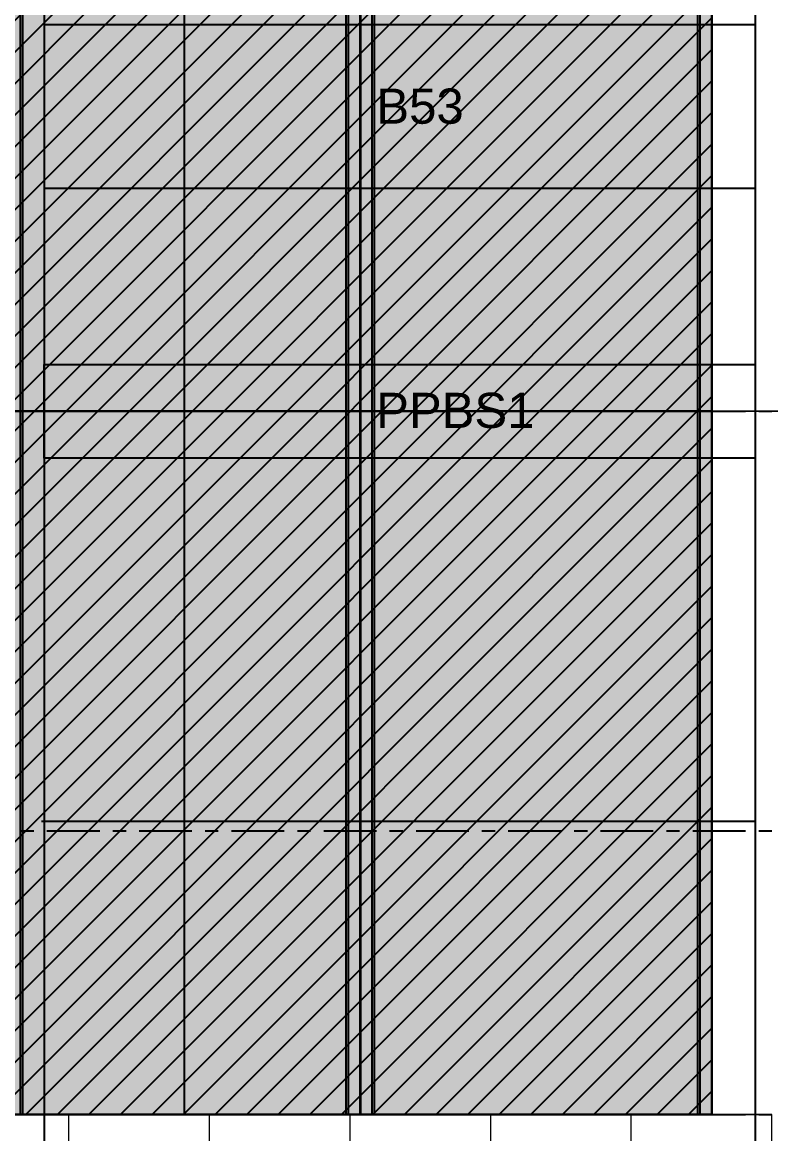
# Model space of a CAD drawing. Header units: millimetres. Extents: x 2519235 to 7246330, y 25937 to 201821.
# Drawn here: x 2742701 to 2745896, y 30507 to 35249 of the extents above; entities that cross this region are included whole.
import ezdxf
from ezdxf.enums import TextEntityAlignment as Align

# ---------------------------------------------------------------- set-up
doc = ezdxf.new("R2010")
doc.units = ezdxf.units.MM
doc.set_wipeout_variables(frame=1)
doc.linetypes.add('HIDDEN', pattern=[0.375, 0.25, -0.125])
doc.linetypes.add('TA_GL_000.90000', pattern=[2.475, 0.9, -0.225, 0.225, -0.225, 0.9])
for name, color, linetype in [('000 - 0_HIDE_OBJ_FRAMING_DEF_SUB_1', 7, 'Continuous'), ('000 - 0_SYM_DWG_GRIDLINE_MAIN_COLOR_251', 7, 'Continuous'), ('000 - CONCRETE_COL_HATCH_', 7, 'Continuous'), ('000 - CONCRETE_COL_WIPEOUT_', 7, 'Continuous'), ('000 - CONCRETE_PRECAST_CUT_COLOR_3', 7, 'Continuous'), ('000 - CONCRETE_PRECAST_HATCH_', 7, 'Continuous'), ('_Text-2', 7, 'Continuous'), ('_Wall-PRECAST-E1', 7, 'HIDDEN'), ('_งานโครงสร้าง', 7, 'Continuous'), ('A-GLAZ-CURT', 7, 'Continuous')]:
    doc.layers.add(name, color=color, linetype=linetype)
doc.styles.add('Arial_5', font='arial.ttf', dxfattribs={"height": 3})
doc.styles.add('TA', font='', dxfattribs={"height": 4.5})
doc.styles.get('TA').set_extended_font_data('Cordia New')

# ---------------------------------------------------------------- blocks, each defined once
blk = doc.blocks.new('DPA_Curved type A_Corner 1 - Curved Type A_corner 1-V39-ENTRANCE 1 - ELEVATION 1')
at = {"layer": '000 - 0_HIDE_OBJ_FRAMING_DEF_SUB_1', "color": 7}
for p, q in [((3012042.7, 108290), (3010542.7, 108290)), ((3010542.7, 108290), (3010592.7, 108290)), ((3010542.7, 105290), (3010542.7, 108290)), ((3010542.7, 105290), (3010542.7, 108290)), ((3010592.7, 108290), (3010602.7, 108290)), ((3010592.7, 105290), (3010592.7, 108290)), ((3010592.7, 105290), (3010592.7, 108290)), ((3010602.7, 108290), (3011982.7, 108290)), ((3010602.7, 105290), (3010602.7, 108290)), ((3011982.7, 108290), (3011992.7, 108290)), ((3011982.7, 105290), (3011982.7, 108290)), ((3011992.7, 108290), (3012042.7, 108290)), ((3011992.7, 105290), (3011992.7, 108290)), ((3011992.7, 105290), (3011992.7, 108290)), ((3012042.7, 108290), (3012042.7, 105290)), ((3012042.7, 105290), (3012042.7, 108290)), ((3010592.7, 105290), (3010542.7, 105290)), ((3010542.7, 105290), (3012042.7, 105290)), ((3010602.7, 105290), (3010592.7, 105290)), ((3011982.7, 105290), (3010602.7, 105290)), ((3011992.7, 105290), (3011982.7, 105290)), ((3012042.7, 105290), (3011992.7, 105290))]:
    blk.add_line(p, q, dxfattribs=at)
blk = doc.blocks.new('DPA_Curved type B - Curved Type B-V5-ENTRANCE 1 - ELEVATION 1')
at = {"layer": '000 - 0_HIDE_OBJ_FRAMING_DEF_SUB_1', "color": 7}
for p, q in [((3007542.7, 105290), (3007592.7, 105290)), ((3009042.7, 105290), (3007542.7, 105290)), ((3007542.7, 105290), (3007542.7, 102290)), ((3007542.7, 102290), (3007542.7, 105290)), ((3007592.7, 105290), (3007602.7, 105290)), ((3007592.7, 102290), (3007592.7, 105290)), ((3007592.7, 102290), (3007592.7, 105290)), ((3007602.7, 105290), (3008292.7, 105290)), ((3007602.7, 102290), (3007602.7, 105290)), ((3008292.7, 105290), (3008982.7, 105290)), ((3008292.7, 102290), (3008292.7, 105290)), ((3008982.7, 105290), (3008992.7, 105290)), ((3008982.7, 102290), (3008982.7, 105290)), ((3008992.7, 105290), (3009042.7, 105290)), ((3008992.7, 102290), (3008992.7, 105290)), ((3008992.7, 102290), (3008992.7, 105290)), ((3009042.7, 105290), (3009042.7, 102290)), ((3009042.7, 102290), (3009042.7, 105290)), ((3007542.7, 102290), (3009042.7, 102290)), ((3007592.7, 102290), (3007542.7, 102290)), ((3007602.7, 102290), (3007592.7, 102290)), ((3008292.7, 102290), (3007602.7, 102290)), ((3008982.7, 102290), (3008292.7, 102290)), ((3008992.7, 102290), (3008982.7, 102290)), ((3009042.7, 102290), (3008992.7, 102290))]:
    blk.add_line(p, q, dxfattribs=at)
blk = doc.blocks.new('DPA_Curved type A_Corner 1 - Curved Type A_corner 1-31495881-ENTRANCE 1 - ELEVATION 1')
at = {"layer": '000 - 0_HIDE_OBJ_FRAMING_DEF_SUB_1', "color": 7}
for p, q in [((3012042.7, 105290), (3010542.7, 105290)), ((3010542.7, 105290), (3010592.7, 105290)), ((3010542.7, 102290), (3010542.7, 105290)), ((3010542.7, 102290), (3010542.7, 105290)), ((3010592.7, 105290), (3010602.7, 105290)), ((3010592.7, 102290), (3010592.7, 105290)), ((3010592.7, 102290), (3010592.7, 105290)), ((3010602.7, 105290), (3011982.7, 105290)), ((3010602.7, 102290), (3010602.7, 105290)), ((3011982.7, 105290), (3011992.7, 105290)), ((3011982.7, 102290), (3011982.7, 105290)), ((3011992.7, 105290), (3012042.7, 105290)), ((3011992.7, 102290), (3011992.7, 105290)), ((3011992.7, 102290), (3011992.7, 105290)), ((3012042.7, 105290), (3012042.7, 102290)), ((3012042.7, 102290), (3012042.7, 105290)), ((3010592.7, 102290), (3010542.7, 102290)), ((3010542.7, 102290), (3012042.7, 102290)), ((3010602.7, 102290), (3010592.7, 102290)), ((3011982.7, 102290), (3010602.7, 102290)), ((3011992.7, 102290), (3011982.7, 102290)), ((3012042.7, 102290), (3011992.7, 102290))]:
    blk.add_line(p, q, dxfattribs=at)
blk = doc.blocks.new('DPA_Curved type B - Curved Type B-31237760-ENTRANCE 1 - ELEVATION 1')
at = {"layer": '000 - 0_HIDE_OBJ_FRAMING_DEF_SUB_1', "color": 7}
for p, q in [((3009042.7, 105290), (3009092.7, 105290)), ((3010542.7, 105290), (3009042.7, 105290)), ((3009042.7, 105290), (3009042.7, 102290)), ((3009042.7, 102290), (3009042.7, 105290)), ((3009092.7, 105290), (3009102.7, 105290)), ((3009092.7, 102290), (3009092.7, 105290)), ((3009092.7, 102290), (3009092.7, 105290)), ((3009102.7, 105290), (3009792.7, 105290)), ((3009102.7, 102290), (3009102.7, 105290)), ((3009792.7, 105290), (3010482.7, 105290)), ((3009792.7, 102290), (3009792.7, 105290)), ((3010482.7, 105290), (3010492.7, 105290)), ((3010482.7, 102290), (3010482.7, 105290)), ((3010492.7, 105290), (3010542.7, 105290)), ((3010492.7, 102290), (3010492.7, 105290)), ((3010492.7, 102290), (3010492.7, 105290)), ((3010542.7, 105290), (3010542.7, 102290)), ((3010542.7, 102290), (3010542.7, 105290)), ((3009042.7, 102290), (3010542.7, 102290)), ((3009092.7, 102290), (3009042.7, 102290)), ((3009102.7, 102290), (3009092.7, 102290)), ((3009792.7, 102290), (3009102.7, 102290)), ((3010482.7, 102290), (3009792.7, 102290)), ((3010492.7, 102290), (3010482.7, 102290)), ((3010542.7, 102290), (3010492.7, 102290))]:
    blk.add_line(p, q, dxfattribs=at)
blk = doc.blocks.new('W-1-PP17-ENT1_REV02_20260415-155428_PP17_ENT1_EX_ELE1')
at = {"layer": '000 - 0_HIDE_OBJ_FRAMING_DEF_SUB_1', "lineweight": 9}
h = blk.add_hatch(dxfattribs=at)
h.set_pattern_fill('FP_15', style=0, pattern_type=2)
h.set_pattern_definition([(90, (3899.84, 101390), (-600, 4e-14), [])])
h.paths.add_polyline_path([(8850.6, 101990), (11360.1, 101990), (11360.1, 102290), (5099.8, 102290), (5099.8, 102190), (5079.9, 102189.7), (5079.9, 101990), (8647, 101990)])
h.paths.add_polyline_path([(11781.4, 101990), (11781.4, 102290), (11510.1, 102290), (11510.1, 101990), (11701.6, 101990)])
at = {"layer": '000 - 0_HIDE_OBJ_FRAMING_DEF_SUB_1', "color": 7, "lineweight": 9}
for p, q in [((11099.8, 105290), (11099.8, 108290)), ((11685, 105290), (11099.8, 105290)), ((11099.8, 102290), (11099.8, 105290)), ((11099.8, 105290), (11685, 105290)), ((5099.8, 102290), (11342.7, 102290)), ((11279.3, 102290), (11099.8, 102290)), ((11342.7, 102290), (11279.3, 102290))]:
    blk.add_line(p, q, dxfattribs=at)
at = {"layer": 'A-GLAZ-CURT', "color": 7}
for name, p in [('DPA_Curved type B - Curved Type B-V5-ENTRANCE 1 - ELEVATION 1', (-2999442.9, 3000)), ('DPA_Curved type A_Corner 1 - Curved Type A_corner 1-V39-ENTRANCE 1 - ELEVATION 1', (-3000942.9, 0)), ('DPA_Curved type B - Curved Type B-31237760-ENTRANCE 1 - ELEVATION 1', (-3000942.9, 0)), ('DPA_Curved type A_Corner 1 - Curved Type A_corner 1-31495881-ENTRANCE 1 - ELEVATION 1', (-3000942.9, 0))]:
    blk.add_blockref(name, p, dxfattribs=at)
blk = doc.blocks.new('*U1067')
at = {"layer": '000 - 0_SYM_DWG_GRIDLINE_MAIN_COLOR_251', "color": 7, "linetype": 'ByBlock', "ltscale": 5}
blk.add_line((20, 0), (-878, 0), dxfattribs=at)
at = {"color": 7, "style": 'TA', "flags": 1}
blk.add_attdef('LOCATION', (6, -6), '', height=4.5, rotation=270, dxfattribs=at)
blk = doc.blocks.new('W-1-PP17-ENT1_REV02_20260415-160509_PP17_ENT1_ELE1_DIMS_1')
at = {"layer": '000 - 0_SYM_DWG_GRIDLINE_MAIN_COLOR_251', "color": 7, "linetype": 'TA_GL_000.90000', "xscale": 50, "yscale": 50, "zscale": 50, "rotation": 180}
for p in [(-24600, 105290), (-24600, 103500), (-24600, 102290)]:
    blk.add_blockref('*U1067', p, dxfattribs=at)
blk = doc.blocks.new('W-1-PP17-ENT1_REV02_20260415-160712_PP17_ENT1_SE_ELE1')
at = {"color": 7}
blk.add_line((11285.1, 103540), (11285.3, 103540), dxfattribs=at)
at = {"layer": '_Wall-PRECAST-E1', "color": 7}
for points in [[(9600, 105290), (8100, 105290), (8100, 108290), (9600, 108290)], [(11100, 108290), (9600, 108290), (9600, 105290), (11100, 105290)], [(8100, 102290), (9600, 102290), (9600, 105290), (8100, 105290)], [(11100, 105290), (9600, 105290), (9600, 102290), (11100, 102290)]]:
    blk.add_lwpolyline(points, close=True, dxfattribs=at)
at = {"layer": '_งานโครงสร้าง', "color": 7}
for p, q in [((8250, 114690), (8250, 100790)), ((11285.3, 114690), (11285.3, 100790)), ((11285.1, 103540), (8239.8, 103540))]:
    blk.add_line(p, q, dxfattribs=at)
at = {"layer": '_งานโครงสร้าง', "color": 7, "extrusion": (-1.22465e-16, 1, 0)}
for p, q in [((8250, 106940), (11285.1, 106940)), ((11285.1, 106940), (11285.1, 106240)), ((11285.1, 106240), (8250, 106240))]:
    blk.add_line(p, q, dxfattribs=at)
at = {"layer": '_งานโครงสร้าง', "color": 7}
blk.add_lwpolyline([(8250, 105490), (11285.3, 105490), (11285.3, 105090), (8250, 105090)], close=True, dxfattribs=at)
at = {"layer": '_Text-2', "color": 7, "style": 'Arial_5'}
for s, p in [('B53', (9854.6, 106592)), ('PPBS1', (10005.2, 105294))]:
    blk.add_text(s, height=150, dxfattribs=at).set_placement(p, align=Align.MIDDLE_CENTER)
blk = doc.blocks.new('*U1680')
at = {"layer": '000 - CONCRETE_COL_HATCH_'}
h = blk.add_hatch(dxfattribs=at)
h.set_pattern_fill('AR-CONC', scale=0.04)
h.set_pattern_definition([(50, (12000, -279306.8257), (7.28738676, -0.63756342), [0.762, -8.382]), (355, (12000, -279306.826), (-1.40973686, 7.6422738), [0.6096, -6.70562337]), (100.4514447, (12000.607, -279306.879), (5.87764988, 7.00471008), [0.64760035, -7.12360978]), (46.1842, (12000, -279304.794), (10.84316164, -1.68169312), [1.143, -12.573]), (96.6355576, (12000.904, -279304.934), (9.49616536, 9.897045), [0.97140093, -10.68542433]), (351.184151, (12000, -279304.794), (9.49616536, 9.897045), [0.9143987, -10.05838928]), (21, (12001.016, -279305.3017), (6.06457565, -4.09060793), [0.762, -8.382]), (326, (12001.016, -279305.302), (2.47208113, 7.36751864), [0.6096, -6.7056]), (71.451445, (12001.5214, -279305.6426), (8.53665677, 3.27691076), [0.64760035, -7.1235975]), (37.5, (12000, -279306.8257), (0.12354413, 3.382201555), [0, -6.62432, 0, -6.8072, 0, -6.731]), (7.5, (12000, -279306.8257), (2.6727865, 4.007222993), [0, -3.88112, 0, -6.47192, 0, -2.5654]), (327.5, (11997.7343, -279306.8257), (5.423623807, -0.22914976), [0, -2.54, 0, -7.9248, 0, -10.5156]), (317.5, (11996.7183, -279306.8257), (5.925167255, 1.01705964), [0, -3.302, 0, -5.26288, 0, -7.4676])])
h.paths.add_polyline_path([(0, 0), (6000, 0), (6000, 12400), (0, 12400)])
blk = doc.blocks.new('A$Cad1447f0')
at = {"color": 7}
blk.add_blockref('*U1680', (16500, -12000), dxfattribs=at)
at = {"layer": '000 - CONCRETE_PRECAST_HATCH_'}
h = blk.add_hatch(dxfattribs=at)
h.set_pattern_fill('ANSI31', scale=30)
h.paths.add_polyline_path([(16500, -12000), (22500, -12000), (22500, 400), (16500, 400)])
at = {"color": 7}
blk.add_lwpolyline([(16500, -12000), (22500, -12000), (22500, 400), (16500, 400)], close=True, dxfattribs=at)
at = {"layer": '000 - CONCRETE_PRECAST_CUT_COLOR_3', "color": 7}
for points in [[(21000, -9000), (19500, -9000), (19500, -6000), (21000, -6000)], [(22500, -6000), (21000, -6000), (21000, -9000), (22500, -9000)], [(19500, -12000), (21000, -12000), (21000, -9000), (19500, -9000)], [(22500, -9000), (21000, -9000), (21000, -12000), (22500, -12000)]]:
    blk.add_lwpolyline(points, close=True, dxfattribs=at)

msp = doc.modelspace()

# ---------------------------------------------------------------- block references
at = {"color": 7}
msp.add_blockref('W-1-PP17-ENT1_REV02_20260415-155428_PP17_ENT1_EX_ELE1', (2734544.161, -71700.906), dxfattribs=at)

# ---------------------------------------------------------------- next in the draw order: block references
for name in ['W-1-PP17-ENT1_REV02_20260415-160509_PP17_ENT1_ELE1_DIMS_1', 'W-1-PP17-ENT1_REV02_20260415-160712_PP17_ENT1_SE_ELE1']:
    msp.add_blockref(name, (2734544.161, -71700.906), dxfattribs=at)

# ---------------------------------------------------------------- next in the draw order: block references
msp.add_blockref('A$Cad1447f0', (2723144.143, 42589.094), dxfattribs=at)

doc.saveas('drawing.dxf')
